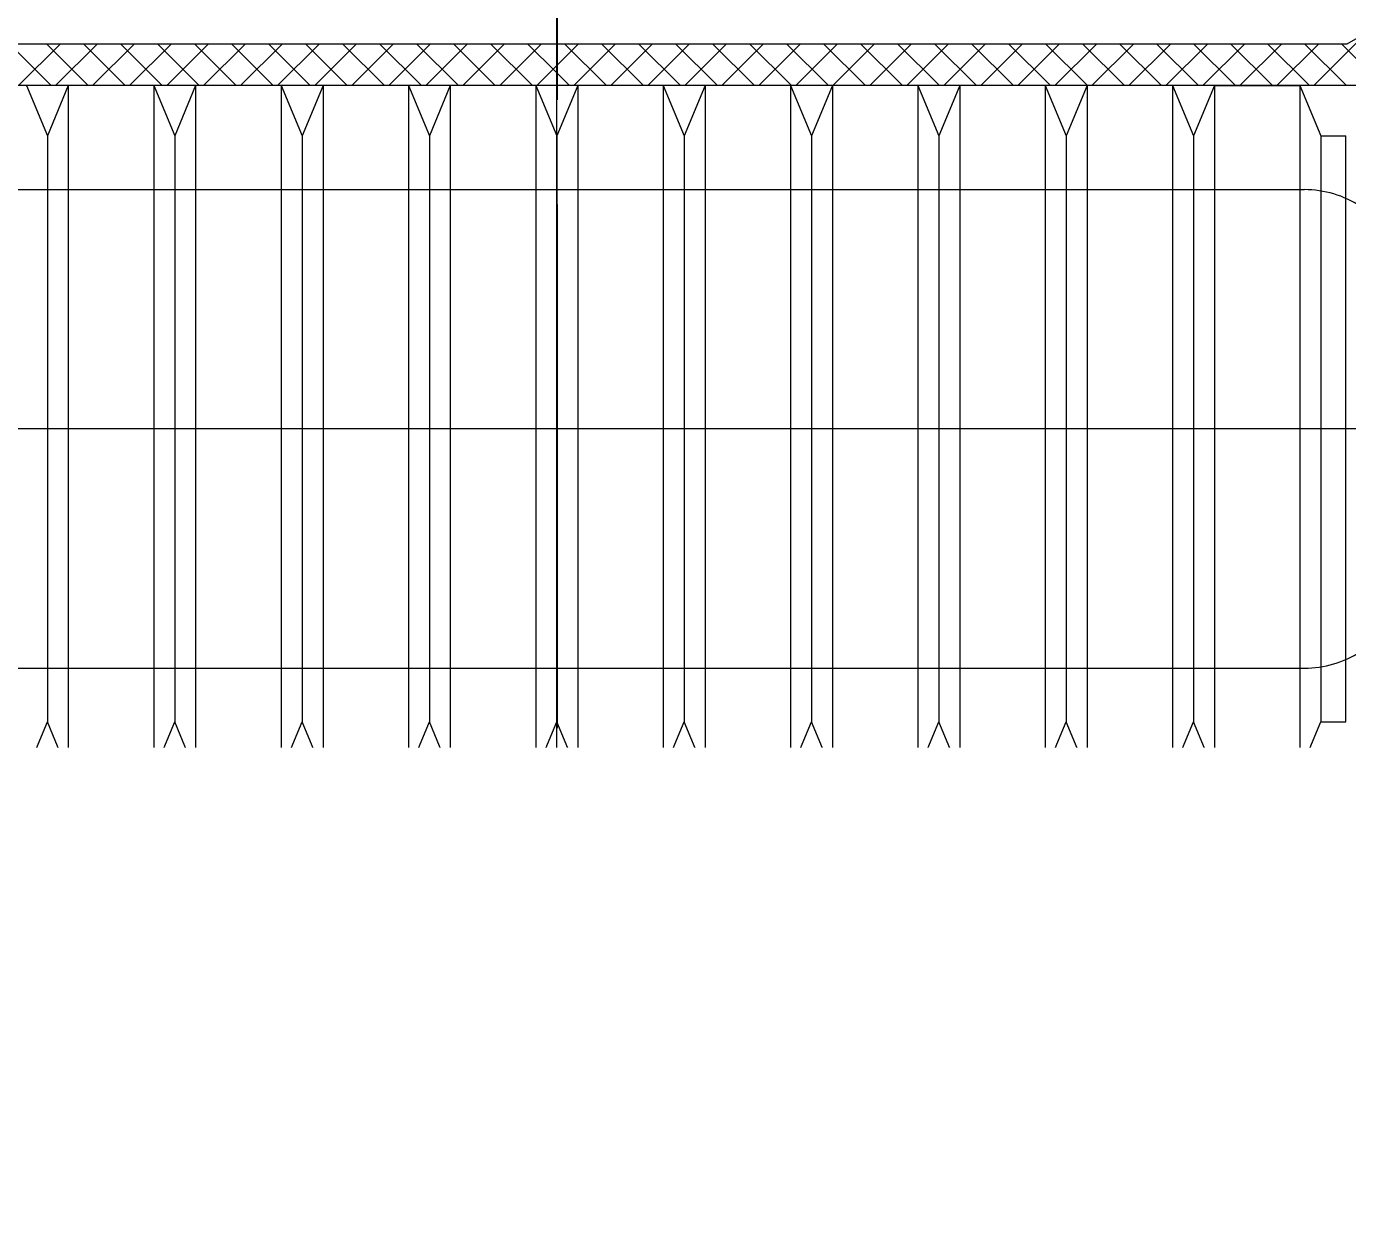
# Model space of a CAD drawing. Header units: inches. Extents: x 0 to 157513, y -28488 to 35640.
# Drawn here: x 58961 to 59592, y 18501 to 19069 of the extents above; entities that cross this region are included whole.
import ezdxf

# ---------------------------------------------------------------- set-up
doc = ezdxf.new("R2010")
doc.units = ezdxf.units.IN
doc.header["$LTSCALE"] = 400
doc.header["$MEASUREMENT"] = 0
doc.linetypes.add('CENTER', pattern=[2, 1.25, -0.25, 0.25, -0.25])
doc.linetypes.add('PHANTOM', pattern=[2.5, 1.25, -0.25, 0.25, -0.25, 0.25, -0.25])
doc.layers.add('BF STR', color=8, linetype='PHANTOM', lineweight=5)
doc.layers.add('cen', color=1, linetype='CENTER')
doc.styles.add('ROMAND', font='romand.shx', dxfattribs={"width": 0.85})

# ---------------------------------------------------------------- blocks, each defined once
blk = doc.blocks.new('convcs611bc3')
at = {"layer": 'BF STR'}
for p, q in [((-31450.07, 66022.64, -1665.06), (-31186.04, 66175.08, -1665.06)), ((-31638.89, 65796.31, -3329.32), (-31638.89, 66023.8, -3329.32)), ((-31638.89, 65771.11, -1665.06), (-31638.89, 66023.59, -1665.06)), ((-31458.06, 66012.64, -1665.06), (-31445.31, 66025.39, -1665.06)), ((-31827.71, 66022.64, -1665.06), (-31450.07, 66022.64, -1665.06)), ((-31759.62, 66012.64, -1665.06), (-31769.62, 66022.64, -1665.06)), ((-31767.42, 66012.64, -1665.06), (-31757.42, 66022.64, -1665.06)), ((-31750.78, 66012.64, -1665.06), (-31760.78, 66022.64, -1665.06)), ((-31758.58, 66012.64, -1665.06), (-31748.58, 66022.64, -1665.06)), ((-31741.94, 66012.64, -1665.06), (-31751.94, 66022.64, -1665.06)), ((-31749.74, 66012.64, -1665.06), (-31739.74, 66022.64, -1665.06)), ((-31733.11, 66012.64, -1665.06), (-31743.11, 66022.64, -1665.06)), ((-31740.9, 66012.64, -1665.06), (-31730.9, 66022.64, -1665.06)), ((-31724.27, 66012.64, -1665.06), (-31734.27, 66022.64, -1665.06)), ((-31732.06, 66012.64, -1665.06), (-31722.06, 66022.64, -1665.06)), ((-31715.43, 66012.64, -1665.06), (-31725.43, 66022.64, -1665.06)), ((-31723.23, 66012.64, -1665.06), (-31713.23, 66022.64, -1665.06)), ((-31706.59, 66012.64, -1665.06), (-31716.59, 66022.64, -1665.06)), ((-31714.39, 66012.64, -1665.06), (-31704.39, 66022.64, -1665.06)), ((-31697.75, 66012.64, -1665.06), (-31707.75, 66022.64, -1665.06)), ((-31705.55, 66012.64, -1665.06), (-31695.55, 66022.64, -1665.06)), ((-31688.91, 66012.64, -1665.06), (-31698.91, 66022.64, -1665.06)), ((-31696.71, 66012.64, -1665.06), (-31686.71, 66022.64, -1665.06)), ((-31680.07, 66012.64, -1665.06), (-31690.07, 66022.64, -1665.06)), ((-31687.87, 66012.64, -1665.06), (-31677.87, 66022.64, -1665.06)), ((-31671.23, 66012.64, -1665.06), (-31681.23, 66022.64, -1665.06)), ((-31679.03, 66012.64, -1665.06), (-31669.03, 66022.64, -1665.06)), ((-31662.39, 66012.64, -1665.06), (-31672.39, 66022.64, -1665.06)), ((-31670.19, 66012.64, -1665.06), (-31660.19, 66022.64, -1665.06)), ((-31653.56, 66012.64, -1665.06), (-31663.56, 66022.64, -1665.06)), ((-31661.35, 66012.64, -1665.06), (-31651.35, 66022.64, -1665.06)), ((-31644.72, 66012.64, -1665.06), (-31654.72, 66022.64, -1665.06)), ((-31652.51, 66012.64, -1665.06), (-31642.51, 66022.64, -1665.06)), ((-31638.89, 66015.65, -1665.06), (-31645.88, 66022.64, -1665.06)), ((-31638.89, 66017.43, -1665.06), (-31633.68, 66022.64, -1665.06)), ((-31627.04, 66012.64, -1665.06), (-31637.04, 66022.64, -1665.06)), ((-31634.84, 66012.64, -1665.06), (-31624.84, 66022.64, -1665.06)), ((-31618.2, 66012.64, -1665.06), (-31628.2, 66022.64, -1665.06)), ((-31626, 66012.64, -1665.06), (-31616, 66022.64, -1665.06)), ((-31609.36, 66012.64, -1665.06), (-31619.36, 66022.64, -1665.06)), ((-31617.16, 66012.64, -1665.06), (-31607.16, 66022.64, -1665.06)), ((-31600.52, 66012.64, -1665.06), (-31610.52, 66022.64, -1665.06)), ((-31608.32, 66012.64, -1665.06), (-31598.32, 66022.64, -1665.06)), ((-31591.68, 66012.64, -1665.06), (-31601.68, 66022.64, -1665.06)), ((-31599.48, 66012.64, -1665.06), (-31589.48, 66022.64, -1665.06)), ((-31582.85, 66012.64, -1665.06), (-31592.85, 66022.64, -1665.06)), ((-31590.64, 66012.64, -1665.06), (-31580.64, 66022.64, -1665.06)), ((-31574.01, 66012.64, -1665.06), (-31584.01, 66022.64, -1665.06)), ((-31581.8, 66012.64, -1665.06), (-31571.8, 66022.64, -1665.06)), ((-31565.17, 66012.64, -1665.06), (-31575.17, 66022.64, -1665.06)), ((-31572.97, 66012.64, -1665.06), (-31562.97, 66022.64, -1665.06)), ((-31556.33, 66012.64, -1665.06), (-31566.33, 66022.64, -1665.06)), ((-31564.13, 66012.64, -1665.06), (-31554.13, 66022.64, -1665.06)), ((-31547.49, 66012.64, -1665.06), (-31557.49, 66022.64, -1665.06)), ((-31555.29, 66012.64, -1665.06), (-31545.29, 66022.64, -1665.06)), ((-31538.65, 66012.64, -1665.06), (-31548.65, 66022.64, -1665.06)), ((-31546.45, 66012.64, -1665.06), (-31536.45, 66022.64, -1665.06)), ((-31529.81, 66012.64, -1665.06), (-31539.81, 66022.64, -1665.06)), ((-31537.61, 66012.64, -1665.06), (-31527.61, 66022.64, -1665.06)), ((-31520.97, 66012.64, -1665.06), (-31530.97, 66022.64, -1665.06)), ((-31528.77, 66012.64, -1665.06), (-31518.77, 66022.64, -1665.06)), ((-31512.13, 66012.64, -1665.06), (-31522.13, 66022.64, -1665.06)), ((-31519.93, 66012.64, -1665.06), (-31509.93, 66022.64, -1665.06)), ((-31503.3, 66012.64, -1665.06), (-31513.3, 66022.64, -1665.06)), ((-31511.09, 66012.64, -1665.06), (-31501.09, 66022.64, -1665.06)), ((-31494.46, 66012.64, -1665.06), (-31504.46, 66022.64, -1665.06)), ((-31502.25, 66012.64, -1665.06), (-31492.25, 66022.64, -1665.06)), ((-31485.62, 66012.64, -1665.06), (-31495.62, 66022.64, -1665.06)), ((-31493.42, 66012.64, -1665.06), (-31483.42, 66022.64, -1665.06)), ((-31476.78, 66012.64, -1665.06), (-31486.78, 66022.64, -1665.06)), ((-31484.58, 66012.64, -1665.06), (-31474.58, 66022.64, -1665.06)), ((-31467.94, 66012.64, -1665.06), (-31477.94, 66022.64, -1665.06)), ((-31475.74, 66012.64, -1665.06), (-31465.74, 66022.64, -1665.06)), ((-31459.1, 66012.64, -1665.06), (-31469.1, 66022.64, -1665.06)), ((-31466.9, 66012.64, -1665.06), (-31456.9, 66022.64, -1665.06)), ((-31450.26, 66012.64, -1665.06), (-31460.26, 66022.64, -1665.06)), ((-31443.61, 66014.83, -1665.06), (-31451.42, 66022.64, -1665.06)), ((-31643.68, 66012.64, -1665.06), (-31638.89, 66017.43, -1665.06)), ((-31635.88, 66012.64, -1665.06), (-31638.89, 66015.65, -1665.06)), ((-31440.39, 66012.64, -1665.06), (-31830.38, 66012.64, -1665.06)), ((-31447.39, 66012.64, -1665.06), (-31830.38, 66012.64, -1665.06)), ((-31765.56, 66012.64, -1665.06), (-31760.56, 66000.64, -1665.06)), ((-31755.56, 66012.64, -1665.06), (-31760.56, 66000.64, -1665.06)), ((-31755.56, 66012.64, -1665.06), (-31755.56, 65848.64, -1665.06)), ((-31735.14, 66012.64, -1665.06), (-31755.56, 66012.64, -1665.06)), ((-31755.56, 66012.64, -1665.06), (-31755.56, 65848.64, -1665.06)), ((-31735.14, 66012.64, -1665.06), (-31730.14, 66000.64, -1665.06)), ((-31735.14, 66012.64, -1665.06), (-31735.14, 65848.64, -1665.06)), ((-31725.14, 66012.64, -1665.06), (-31730.14, 66000.64, -1665.06)), ((-31725.14, 66012.64, -1665.06), (-31725.14, 65848.64, -1665.06)), ((-31704.72, 66012.64, -1665.06), (-31725.14, 66012.64, -1665.06)), ((-31725.14, 66012.64, -1665.06), (-31725.14, 65848.64, -1665.06)), ((-31704.72, 66012.64, -1665.06), (-31699.72, 66000.64, -1665.06)), ((-31704.72, 66012.64, -1665.06), (-31704.72, 65848.64, -1665.06)), ((-31694.72, 66012.64, -1665.06), (-31699.72, 66000.64, -1665.06)), ((-31694.72, 66012.64, -1665.06), (-31694.72, 65848.64, -1665.06)), ((-31674.31, 66012.64, -1665.06), (-31694.72, 66012.64, -1665.06)), ((-31694.72, 66012.64, -1665.06), (-31694.72, 65848.64, -1665.06)), ((-31674.31, 66012.64, -1665.06), (-31669.31, 66000.64, -1665.06)), ((-31674.31, 66012.64, -1665.06), (-31674.31, 65848.64, -1665.06)), ((-31664.31, 66012.64, -1665.06), (-31669.31, 66000.64, -1665.06)), ((-31664.31, 66012.64, -1665.06), (-31664.31, 65848.64, -1665.06)), ((-31643.89, 66012.64, -1665.06), (-31664.31, 66012.64, -1665.06)), ((-31664.31, 66012.64, -1665.06), (-31664.31, 65848.64, -1665.06)), ((-31643.89, 66012.64, -1665.06), (-31638.89, 66000.64, -1665.06)), ((-31643.89, 66012.64, -1665.06), (-31643.89, 65848.64, -1665.06)), ((-31633.89, 66012.64, -1665.06), (-31638.89, 66000.64, -1665.06)), ((-31633.89, 66012.64, -1665.06), (-31633.89, 65848.64, -1665.06)), ((-31613.47, 66012.64, -1665.06), (-31633.89, 66012.64, -1665.06)), ((-31633.89, 66012.64, -1665.06), (-31633.89, 65848.64, -1665.06)), ((-31613.47, 66012.64, -1665.06), (-31608.47, 66000.64, -1665.06)), ((-31613.47, 66012.64, -1665.06), (-31613.47, 65848.64, -1665.06)), ((-31603.47, 66012.64, -1665.06), (-31608.47, 66000.64, -1665.06)), ((-31603.47, 66012.64, -1665.06), (-31603.47, 65848.64, -1665.06)), ((-31583.06, 66012.64, -1665.06), (-31603.47, 66012.64, -1665.06)), ((-31603.47, 66012.64, -1665.06), (-31603.47, 65848.64, -1665.06)), ((-31583.06, 66012.64, -1665.06), (-31578.06, 66000.64, -1665.06)), ((-31583.06, 66012.64, -1665.06), (-31583.06, 65848.64, -1665.06)), ((-31573.06, 66012.64, -1665.06), (-31578.06, 66000.64, -1665.06)), ((-31573.06, 66012.64, -1665.06), (-31573.06, 65848.64, -1665.06)), ((-31552.64, 66012.64, -1665.06), (-31573.06, 66012.64, -1665.06)), ((-31573.06, 66012.64, -1665.06), (-31573.06, 65848.64, -1665.06)), ((-31552.64, 66012.64, -1665.06), (-31547.64, 66000.64, -1665.06)), ((-31552.64, 66012.64, -1665.06), (-31552.64, 65848.64, -1665.06)), ((-31542.64, 66012.64, -1665.06), (-31547.64, 66000.64, -1665.06)), ((-31542.64, 66012.64, -1665.06), (-31542.64, 65848.64, -1665.06)), ((-31522.22, 66012.64, -1665.06), (-31542.64, 66012.64, -1665.06)), ((-31542.64, 66012.64, -1665.06), (-31542.64, 65848.64, -1665.06)), ((-31522.22, 66012.64, -1665.06), (-31517.22, 66000.64, -1665.06)), ((-31522.22, 66012.64, -1665.06), (-31522.22, 65848.64, -1665.06)), ((-31512.22, 66012.64, -1665.06), (-31517.22, 66000.64, -1665.06)), ((-31512.22, 66012.64, -1665.06), (-31512.22, 65848.64, -1665.06)), ((-31491.81, 66012.64, -1665.06), (-31512.22, 66012.64, -1665.06)), ((-31512.22, 66012.64, -1665.06), (-31512.22, 65848.64, -1665.06)), ((-31491.81, 66012.64, -1665.06), (-31491.81, 65848.64, -1665.06)), ((-31491.81, 66012.64, -1665.06), (-31486.81, 66000.64, -1665.06)), ((-31481.81, 66012.64, -1665.06), (-31486.81, 66000.64, -1665.06)), ((-31481.81, 66012.64, -1665.06), (-31481.81, 65848.64, -1665.06)), ((-31481.81, 66012.64, -1665.06), (-31461.39, 66012.64, -1665.06)), ((-31461.39, 66012.64, -1665.06), (-31461.39, 65848.64, -1665.06)), ((-31461.39, 66012.64, -1665.06), (-31456.39, 66000.64, -1665.06)), ((-31760.56, 66000.64, -1665.06), (-31760.56, 65860.64, -1665.06)), ((-31730.14, 66000.64, -1665.06), (-31730.14, 65860.64, -1665.06)), ((-31699.72, 66000.64, -1665.06), (-31699.72, 65860.64, -1665.06)), ((-31669.31, 66000.64, -1665.06), (-31669.31, 65860.64, -1665.06)), ((-31638.89, 66000.64, -1665.06), (-31638.89, 65860.64, -1665.06)), ((-31608.47, 66000.64, -1665.06), (-31608.47, 65860.64, -1665.06)), ((-31578.06, 66000.64, -1665.06), (-31578.06, 65860.64, -1665.06)), ((-31547.64, 66000.64, -1665.06), (-31547.64, 65860.64, -1665.06)), ((-31517.22, 66000.64, -1665.06), (-31517.22, 65860.64, -1665.06)), ((-31486.81, 66000.64, -1665.06), (-31486.81, 65860.64, -1665.06)), ((-31456.39, 66000.64, -1665.06), (-31456.39, 65860.64, -1665.06)), ((-31456.39, 66000.64, -1665.06), (-31450.39, 66000.64, -1665.06)), ((-31450.39, 65860.64, -1665.06), (-31450.39, 66000.64, -1665.06)), ((-31817.47, 65987.79, -1665.06), (-31460.31, 65987.79, -1665.06)), ((-31638.89, 65749.7, -1665.06), (-31638.89, 65959.33, -1665.06)), ((-31417.42, 65930.64, -1665.06), (-31853.36, 65930.64, -1665.06)), ((-31817.47, 65873.49, -1665.06), (-31460.31, 65873.49, -1665.06)), ((-31765.56, 65848.64, -1665.06), (-31760.56, 65860.64, -1665.06)), ((-31755.56, 65848.64, -1665.06), (-31760.56, 65860.64, -1665.06)), ((-31735.14, 65848.64, -1665.06), (-31730.14, 65860.64, -1665.06)), ((-31725.14, 65848.64, -1665.06), (-31730.14, 65860.64, -1665.06)), ((-31704.72, 65848.64, -1665.06), (-31699.72, 65860.64, -1665.06)), ((-31694.72, 65848.64, -1665.06), (-31699.72, 65860.64, -1665.06)), ((-31674.31, 65848.64, -1665.06), (-31669.31, 65860.64, -1665.06)), ((-31664.31, 65848.64, -1665.06), (-31669.31, 65860.64, -1665.06)), ((-31643.89, 65848.64, -1665.06), (-31638.89, 65860.64, -1665.06)), ((-31633.89, 65848.64, -1665.06), (-31638.89, 65860.64, -1665.06)), ((-31613.47, 65848.64, -1665.06), (-31608.47, 65860.64, -1665.06)), ((-31603.47, 65848.64, -1665.06), (-31608.47, 65860.64, -1665.06)), ((-31583.06, 65848.64, -1665.06), (-31578.06, 65860.64, -1665.06)), ((-31573.06, 65848.64, -1665.06), (-31578.06, 65860.64, -1665.06)), ((-31552.64, 65848.64, -1665.06), (-31547.64, 65860.64, -1665.06)), ((-31542.64, 65848.64, -1665.06), (-31547.64, 65860.64, -1665.06)), ((-31522.22, 65848.64, -1665.06), (-31517.22, 65860.64, -1665.06)), ((-31512.22, 65848.64, -1665.06), (-31517.22, 65860.64, -1665.06)), ((-31491.81, 65848.64, -1665.06), (-31486.81, 65860.64, -1665.06)), ((-31481.81, 65848.64, -1665.06), (-31486.81, 65860.64, -1665.06)), ((-31461.39, 65848.64, -1665.06), (-31456.39, 65860.64, -1665.06)), ((-31456.39, 65860.64, -1665.06), (-31450.39, 65860.64, -1665.06)), ((-31735.14, 65848.64, -1665.06), (-31755.56, 65848.64, -1665.06)), ((-31704.72, 65848.64, -1665.06), (-31725.14, 65848.64, -1665.06)), ((-31674.31, 65848.64, -1665.06), (-31694.72, 65848.64, -1665.06)), ((-31643.89, 65848.64, -1665.06), (-31664.31, 65848.64, -1665.06)), ((-31613.47, 65848.64, -1665.06), (-31633.89, 65848.64, -1665.06)), ((-31583.06, 65848.64, -1665.06), (-31603.47, 65848.64, -1665.06)), ((-31552.64, 65848.64, -1665.06), (-31573.06, 65848.64, -1665.06)), ((-31522.22, 65848.64, -1665.06), (-31542.64, 65848.64, -1665.06)), ((-31491.81, 65848.64, -1665.06), (-31512.22, 65848.64, -1665.06)), ((-31461.39, 65848.64, -1665.06), (-31481.81, 65848.64, -1665.06)), ((-32277.89, 65823.84, -1665.06), (-30999.89, 65823.84, -1665.06)), ((-32277.89, 65811.63, -1665.06), (-30999.89, 65811.63, -1665.06)), ((-32268.89, 65768.64, -1665.06), (-31008.89, 65768.64, -1665.06))]:
    blk.add_line(p, q, dxfattribs=at)
for centre, start, end in [((-31460.4, 65962.89, -1665.06), 57.1424, 89.8053), ((-31460.4, 65898.39, -1665.06), 270.1947, 302.8576)]:
    blk.add_arc(centre, 24.9, start, end, dxfattribs=at)

msp = doc.modelspace()

# ---------------------------------------------------------------- linework, layer by layer
at = {"layer": 'cen', "ltscale": 0.5}
msp.add_line((59214.64, 33784.04, -366.43), (59214.64, 15765.99, -366.43), dxfattribs=at)

# ---------------------------------------------------------------- block references
at = {"xscale": 2, "yscale": 2, "zscale": 2}
msp.add_blockref('convcs611bc3', (122492.42, -112984.37, -46.86), dxfattribs=at)

# ---------------------------------------------------------------- next in the draw order: texts
at = {"insert": (58810.16, 18649.67, -255.05), "char_height": 150, "attachment_point": 1, "style": 'ROMAND', "bg_fill": 2}
msp.add_mtext('\\P611-BC3', dxfattribs=at)

doc.saveas('drawing.dxf')
